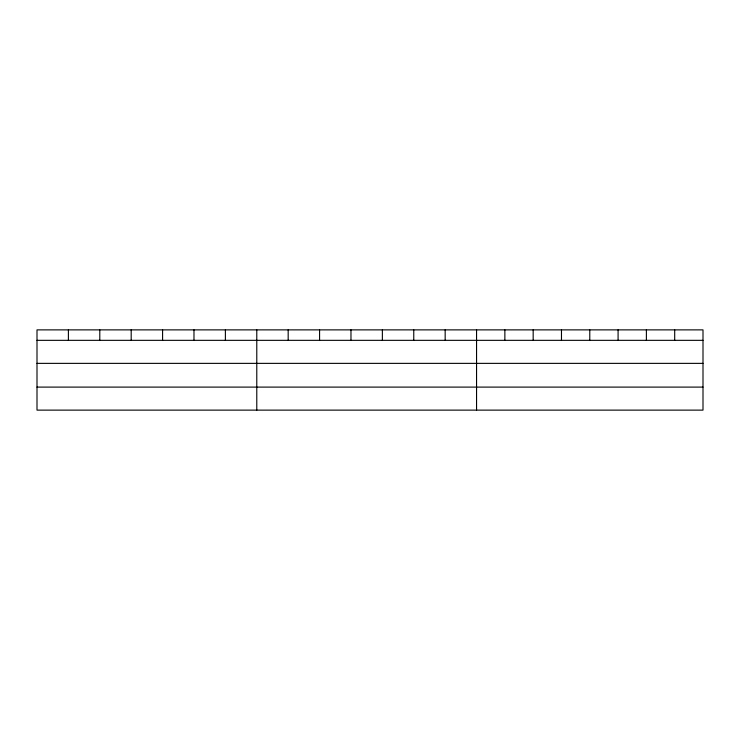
<?xml version="1.0" encoding="UTF-8"?>
<svg xmlns="http://www.w3.org/2000/svg" width="740" height="740" viewBox="0 0 740 740"><rect width="100%" height="100%" fill="white"/><g stroke="black" fill="none" stroke-linecap="round" stroke-linejoin="round"><path stroke-width="1.11" d="M703 363.368L703 329.874L37 329.874L37 410.127L703 410.127L703 363.368L37 363.368M37 340.335L703 340.335M37 387.103L703 387.103M674.695 329.874L674.695 340.335M646.39 329.874L646.39 340.335M618.085 329.874L618.085 340.335M589.78 329.874L589.78 340.335M561.475 329.874L561.475 340.335M533.17 329.874L533.17 340.335M504.865 329.874L504.865 340.335M476.56 329.874L476.56 410.127M445.166 329.874L445.166 340.335M413.762 329.874L413.762 340.335M382.367 329.874L382.367 340.335M350.973 329.874L350.973 340.335M319.578 329.874L319.578 340.335M288.175 329.874L288.175 340.335M256.78 329.874L256.78 410.127M225.386 329.874L225.386 340.335M193.982 329.874L193.982 340.335M162.587 329.874L162.587 340.335M131.193 329.874L131.193 340.335M99.798 329.874L99.798 340.335M68.395 329.874L68.395 340.335"/></g></svg>
